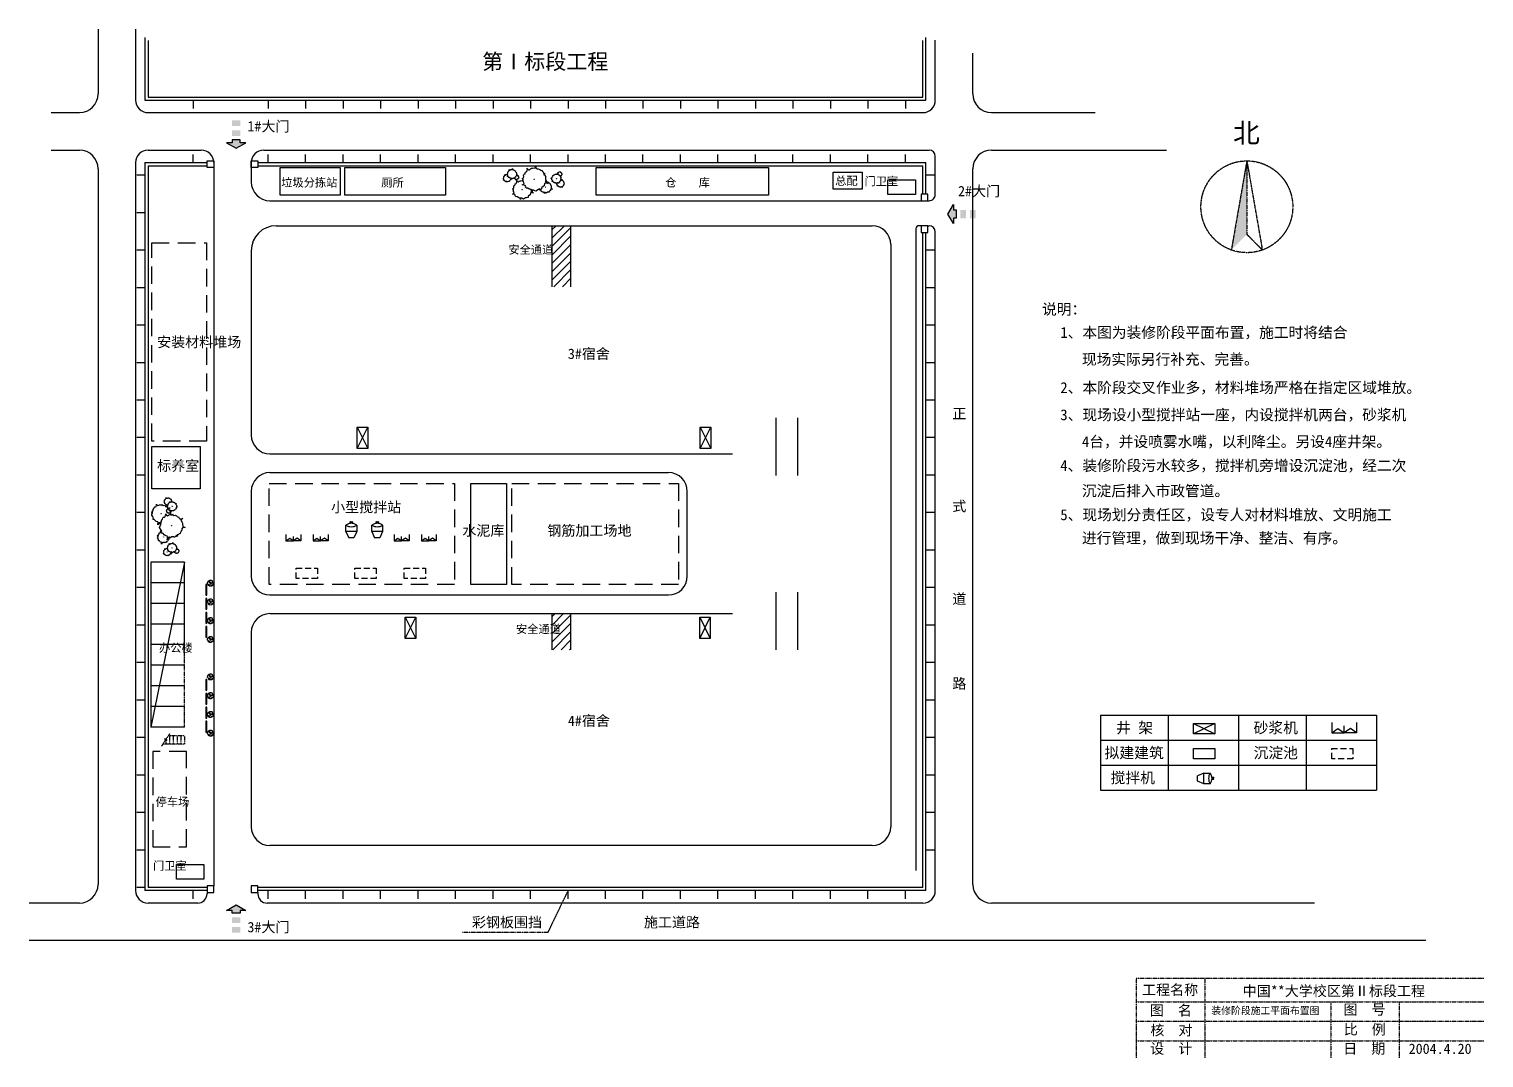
# Model space of a CAD drawing. Extents: x -583905 to 1065231, y 80891 to 497838.
# Drawn here: x 241457 to 474305, y 333181 to 497838 of the extents above; entities that cross this region are included whole.
import ezdxf

# ---------------------------------------------------------------- set-up
doc = ezdxf.new("R2010")
doc.units = 0
for name, pattern in [('CENTER', [50.8, 31.75, -6.35, 6.35, -6.35]), ('DASHED', [19.05, 12.7, -6.35]), ('DASHED2', [9.525, 6.35, -3.175])]:
    doc.linetypes.add(name, pattern=pattern)
doc.layers.get('0').update_dxf_attribs({"linetype": 'CONTINUOUS'})
for name, color, linetype in [('LAYER3', 3, 'CONTINUOUS'), ('周边', 7, 'CONTINUOUS'), ('围墙', 7, 'CONTINUOUS'), ('堆场', 7, 'DASHED'), ('塔吊机械', 1, 'CONTINUOUS'), ('墙基线', 7, 'CONTINUOUS'), ('标注', 7, 'CONTINUOUS'), ('绿化', 3, 'CONTINUOUS'), ('道路', 8, 'CONTINUOUS')]:
    doc.layers.add(name, color=color, linetype=linetype)
doc.styles.add('文字', font='SimSun.ttf')
pattern_1 = [(45, (-208139.7, -882519.9), (-673.5192, 673.5192), [])]

# ---------------------------------------------------------------- blocks, each defined once
blk = doc.blocks.new('7')
at = {"layer": '塔吊机械', "ltscale": 100}
for p, q in [((-768, 863), (-1790, 418)), ((-1790, -418), (-1790, 418)), ((-768, -863), (-768, 863)), ((-768, 863), (253, 863)), ((551, -138), (551, 132)), ((599, 180), (769, 180)), ((651, -29), (651, 23)), ((769, 71), (699, 71)), ((817, 132), (817, 119)), ((-768, -863), (-1790, -418)), ((253, -863), (-768, -863)), ((769, -186), (599, -186)), ((769, -77), (699, -77)), ((817, -125), (817, -138))]:
    blk.add_line(p, q, dxfattribs=at)
at = {"layer": '塔吊机械'}
for centre, radius, start, end in [((1597, 0), 1597, 147.30796, 212.69204), ((-848, 0), 1399, 321.93184, 38.06816), ((599, 132), 48, 90, 180), ((699, 23), 48, 90, 180), ((769, 132), 48, 0, 90), ((769, 119), 48, 270, 0), ((599, -138), 48, 180, 270), ((699, -29), 48, 180, 270), ((769, -125), 48, 0, 90), ((769, -138), 48, 270, 0)]:
    blk.add_arc(centre, radius, start, end, dxfattribs=at)
blk = doc.blocks.new('CLUMP_OF_TREES_OR_BUSHES_-')
for points in [[(-10.993, 56.487), (-9.228, 58.426), (-10.144, 63.512), (-8.923, 67.033), (-3.43, 69.772), (2.673, 72.119), (-2.82, 71.728), (-10.449, 71.728), (-13.195, 74.075), (-13.806, 83.073), (-16.857, 86.594), (-22.045, 92.071), (-22.961, 94.81), (-22.656, 98.722), (-28.759, 100.678), (-31.811, 99.113), (-35.472, 101.461), (-45.543, 109.676), (-49.815, 108.503), (-55.308, 106.155), (-59.58, 106.938), (-60.801, 113.98), (-63.242, 104.982), (-67.209, 106.938), (-70.872, 104.59), (-74.839, 104.982), (-80.637, 101.461), (-86.435, 101.069), (-90.402, 97.548), (-90.402, 94.419), (-93.454, 90.898), (-98.947, 90.115), (-105.66, 90.115), (-101.083, 87.768), (-98.031, 82.682), (-100.778, 77.596), (-103.829, 74.466), (-103.219, 69.772), (-104.134, 65.077), (-108.102, 62.73), (-104.439, 60.774), (-102.609, 55.297), (-103.829, 50.211), (-102.303, 44.342), (-98.947, 41.995), (-98.031, 38.865), (-98.031, 34.953), (-93.148, 32.606), (-90.707, 29.476), (-91.317, 22.434), (-93.454, 17.348), (-89.487, 21.26), (-85.519, 23.999), (-82.468, 23.216), (-78.806, 19.304), (-74.228, 15.783), (-69.956, 15.392), (-59.886, 12.653), (-58.254, 7.074)], [(59.448, 5.262), (60.936, 4.858), (62.652, -1.011), (63.415, 4.858), (64.178, 5.836), (66.848, 6.814), (69.709, 6.569), (73.905, 7.792), (76.385, 9.748), (79.627, 10.237), (81.153, 12.438), (84.014, 15.127), (84.205, 17.084), (85.158, 17.573), (88.591, 16.839), (85.73, 20.262), (88.591, 20.751), (89.545, 21.974), (90.689, 24.174), (91.452, 24.663), (90.499, 25.886), (91.261, 31.999), (92.596, 33.466), (92.024, 36.645), (92.787, 38.845), (96.22, 40.557), (100.035, 42.024), (96.602, 41.779), (91.834, 41.779), (90.117, 43.246), (89.736, 48.871), (87.828, 51.071), (84.586, 54.494), (84.014, 56.206), (84.205, 58.651), (80.39, 59.873), (78.483, 58.895), (76.194, 60.362), (69.9, 65.497), (67.23, 64.764), (63.797, 63.297), (61.126, 63.786), (60.364, 68.187), (58.838, 62.563), (56.358, 63.786), (54.07, 62.319), (51.59, 62.563), (47.966, 60.362), (44.343, 60.118), (41.863, 57.917), (41.863, 55.961), (39.956, 53.761), (36.523, 53.272), (32.327, 53.272), (35.187, 51.805), (36.641, 49.381)]]:
    blk.add_lwpolyline(points)
for points in [[(-4.577, 66.508), (-7.629, 55.261), (-12.588, 57.706), (-17.166, 54.772), (-22.125, 55.261), (-29.372, 50.86), (-36.62, 50.371), (-41.579, 45.969), (-41.579, 42.057), (-45.393, 37.656), (-52.259, 36.678), (-60.651, 36.678), (-54.93, 33.743), (-51.115, 27.386), (-54.548, 21.029), (-58.363, 17.116), (-57.6, 11.248), (-58.744, 5.38), (-63.703, 2.446), (-59.126, 0), (-56.837, -6.846), (-58.363, -13.203), (-56.455, -20.539), (-52.259, -23.473), (-51.115, -27.385), (-51.115, -32.275), (-45.012, -35.21), (-41.96, -39.122), (-42.723, -47.924), (-45.393, -54.282), (-40.434, -49.391), (-35.475, -45.968), (-31.661, -46.946), (-27.083, -51.837), (-21.362, -56.238), (-16.021, -56.727), (-3.433, -60.15), (0, -71.887), (1.526, -60.15), (3.052, -58.194), (8.392, -56.238), (14.114, -56.727), (22.506, -54.282), (27.465, -50.369), (33.949, -49.391), (37.001, -44.99), (42.723, -39.611), (43.104, -35.699), (45.012, -34.721), (51.878, -36.188), (46.156, -29.341), (51.878, -28.363), (53.785, -25.918), (56.074, -21.517), (57.6, -20.539), (55.692, -18.094), (57.218, -5.868), (59.888, -2.934), (58.744, 3.424), (60.27, 7.825), (67.136, 11.248), (74.765, 14.182), (67.899, 13.693), (58.363, 13.693), (54.93, 16.627), (54.167, 27.875), (50.352, 32.276), (43.867, 39.123), (42.723, 42.546), (43.104, 47.436), (35.475, 49.882), (31.661, 47.925), (27.083, 50.86), (14.495, 61.129), (9.155, 59.662), (2.289, 56.728), (-3.052, 57.706)], [(-58.055, 61.947), (-58.97, 60.774), (-57.139, 60.774)], [(-1.144, 1.468), (-2.289, 0), (0, 0)], [(62.08, 35.667), (61.508, 34.933), (62.652, 34.933)]]:
    blk.add_lwpolyline(points, close=True)
blk = doc.blocks.new('A$C7AB25CB9')
at = {"layer": 'LAYER3'}
for p, q in [((42, 1205), (807, 1177)), ((807, 1177), (99, 1328)), ((994, 266), (219, 274)), ((445, 91), (994, 266)), ((1105, 1773), (1462, 1084)), ((1590, 617), (1120, 0)), ((1287, 60), (1590, 617)), ((1462, 1084), (1415, 1636))]:
    blk.add_line(p, q, dxfattribs=at)
blk.add_circle((924, 873), 200, dxfattribs=at)
for start, end in [(159.4395, 222.05005), (76.77535, 150.94372), (240.41806, 284.14241), (295.3565, 55.35439)]:
    blk.add_arc((897, 885), 913, start, end, dxfattribs=at)
blk = doc.blocks.new('A$C3C6C44F6')
at = {"layer": '周边'}
h = blk.add_hatch(color=256, dxfattribs=at)
h.paths.add_polyline_path([(1986, 828), (786, 828), (786, 0), (1986, 0)])
h.paths.add_polyline_path([(786, 2266), (786, 1438), (1986, 1438), (1986, 2266)])
h.paths.add_polyline_path([(1986, 2844), (1986, 3244), (2771, 3244), (1386, 4044), (0, 3244), (786, 3244), (786, 2844)])
at = {"layer": '周边', "linetype": 'CONTINUOUS'}
blk.add_lwpolyline([(1986, 3244), (1986, 2844), (786, 2844), (786, 3244), (0, 3244), (1386, 4044), (2771, 3244), (1986, 3244)], dxfattribs=at)

msp = doc.modelspace()

# ---------------------------------------------------------------- hatches: boundary and pattern name
at = {"linetype": 'CENTER'}
msp.add_hatch(color=256, dxfattribs=at).paths.add_polyline_path([(436362.8, 476745.8), (433879.5, 462483.2), (436362.8, 464989.6)])
at = {"layer": '绿化', "ltscale": 8000}
h = msp.add_hatch(dxfattribs=at)
h.set_pattern_fill('ANSI31', color=256, scale=300, style=0)
h.set_pattern_definition(pattern_1)
h.paths.add_polyline_path([(325190.5, 456605.7), (328190.5, 456605.7), (328190.5, 464179), (326877.6, 466370.6), (325190.5, 466370.6)])
h.paths.add_polyline_path([(328190.5, 466370.6), (326877.6, 466370.6), (328190.5, 464179)], flags=17)
h.paths.add_polyline_path([(326790.5, 462182.4), (329590.5, 462182.4), (329590.5, 461282.4), (326790.5, 461282.4)], flags=9)
h = msp.add_hatch(dxfattribs=at)
h.set_pattern_fill('ANSI31', color=256, scale=300, style=0)
h.set_pattern_definition(pattern_1)
h.paths.add_polyline_path([(325190.5, 398505.7), (328190.5, 398505.7), (328190.5, 404283.3), (325190.5, 404283.3)])

# ---------------------------------------------------------------- linework, layer by layer
at = {"linetype": 'CENTER'}
for p, q in [((436362.8, 476745.8), (433879.5, 462483.2)), ((436362.8, 476745.8), (438846.1, 462483.2)), ((436362.8, 476745.8), (436362.8, 464989.6)), ((438846.1, 462483.2), (436362.8, 464989.6)), ((266338.3, 386122.5), (266338.3, 399322.5)), ((263106.5, 384206.2), (263581.8, 384013.5)), ((263386.7, 384205.6), (263106.5, 384206.2)), ((263936.9, 385045.8), (263386.7, 384205.6)), ((266338.3, 384748.2), (263742, 384748.2)), ((263938.3, 384748.2), (263938.3, 383373.8)), ((264538.3, 384748.2), (264538.3, 383373.8)), ((265138.3, 384748.2), (265138.3, 383373.8)), ((265738.3, 384748.2), (265738.3, 383373.8)), ((266338.3, 384748.2), (266338.3, 383373.8)), ((263262.1, 384015.4), (262640.4, 383066)), ((266338.3, 383373.8), (262842, 383373.8)), ((263581.8, 384013.5), (263262.1, 384015.4)), ((263338.3, 384131.7), (263338.3, 383373.8)), ((327713.9, 359957.7), (324457.4, 353231.6)), ((324457.4, 353231.6), (310832.6, 353231.6)), ((418650.6, 345960.5), (474304.8, 345960.5)), ((418650.6, 345960.5), (418650.6, 333181.2)), ((429627.6, 345960.5), (429627.6, 333181.2)), ((418650.6, 342149.8), (474304.8, 342149.8)), ((449813.1, 342149.8), (449813.1, 333181.2)), ((460765.5, 342149.8), (460765.5, 333181.2)), ((418650.6, 339051.4), (474304.8, 339051.4)), ((418650.6, 335915.5), (474304.8, 335915.5))]:
    msp.add_line(p, q, dxfattribs=at)
for p, q in [((325190.5, 456605.7), (325190.5, 466370.6)), ((328190.5, 456605.7), (328190.5, 466370.6)), ((266338.3, 412522.5), (260938.3, 386122.5)), ((260938.3, 412522.5), (260938.3, 399322.5)), ((266338.3, 412522.5), (260938.3, 412522.5)), ((266338.3, 399322.5), (266338.3, 412522.5)), ((266338.3, 409222.5), (260938.3, 409222.5)), ((266338.3, 405922.5), (260938.3, 405922.5)), ((325190.5, 398505.7), (325190.5, 404283.3)), ((328190.5, 398505.7), (328190.5, 404283.3)), ((266338.3, 402622.5), (260938.3, 402622.5)), ((260938.3, 399322.5), (260938.3, 386122.5)), ((266338.3, 399322.5), (260938.3, 399322.5)), ((266338.3, 399322.5), (260938.3, 399322.5)), ((266338.3, 396022.5), (260938.3, 396022.5)), ((266338.3, 392722.5), (260938.3, 392722.5)), ((266338.3, 389422.5), (260938.3, 389422.5)), ((266338.3, 386122.5), (260938.3, 386122.5))]:
    msp.add_line(p, q)
msp.add_circle((436362.8, 469398.3), 7347.5, dxfattribs=at)
at = {"layer": '周边'}
for p, q in [((412918.2, 388022.3), (457125.6, 388022.3)), ((412918.2, 388022.3), (412918.2, 384022.3)), ((423755.4, 388022.3), (423755.4, 384022.3)), ((435021.9, 388022.3), (435021.9, 384022.3)), ((445859.1, 388022.3), (445859.1, 376022.3)), ((457125.6, 388022.3), (457125.6, 384022.3)), ((412918.2, 384022.3), (457125.6, 384022.3)), ((412918.2, 384022.3), (412918.2, 376022.3)), ((423755.4, 384022.3), (423755.4, 376022.3)), ((435021.9, 384022.3), (435021.9, 376022.3)), ((457125.6, 384022.3), (457125.6, 376022.3)), ((412918.2, 380022.3), (435021.9, 380022.3)), ((435021.9, 380022.3), (457125.6, 380022.3)), ((412918.2, 376022.3), (457125.6, 376022.3))]:
    msp.add_line(p, q, dxfattribs=at)
for points in [[(291233.5, 471252), (281625.2, 471252), (281625.2, 475686.3), (291233.5, 475686.3)], [(291977.3, 475686.3), (308117.4, 475686.3), (308117.4, 471252), (291977.3, 471252)], [(332218.1, 475686.3), (359795.6, 475686.3), (359795.6, 471252), (332218.1, 471252)], [(370131.8, 474940.4), (374775.6, 474940.4), (374775.6, 472207.7), (370131.8, 472207.7)], [(383312, 471363.3), (378911, 471363.3), (378911, 473702.2), (383312, 473702.2)], [(268834.9, 424235.9), (261087.4, 424235.9), (261087.4, 431059), (268834.9, 431059)], [(312138, 425124.3), (317856.9, 425124.3), (317856.9, 408954.1), (312138, 408954.1)], [(269445.5, 361807.3), (265044.6, 361807.3), (265044.6, 364146.2), (269445.5, 364146.2)]]:
    msp.add_lwpolyline(points, close=True, dxfattribs=at)
at = {"layer": '周边', "color": 4, "linetype": 'DASHED2', "ltscale": 150}
msp.add_lwpolyline([(449938.7, 382719.2), (453351.6, 382719.2), (453351.6, 381038.9), (449938.7, 381038.9)], close=True, dxfattribs=at)
at = {"layer": '围墙'}
for p, q in [((260005.5, 496490), (260005.5, 486461.5)), ((260505.5, 495990), (260505.5, 486961.5)), ((384503.1, 486961.5), (384503.1, 496000.7)), ((385003.1, 486461.5), (385003.1, 496500.7)), ((260505.5, 486961.5), (384503.1, 486961.5)), ((260005.5, 486461.5), (385003.1, 486461.5)), ((267713.9, 486461.5), (267713.9, 485140.8)), ((279713.9, 486461.5), (279713.9, 485140.8)), ((285713.9, 486461.5), (285713.9, 485140.8)), ((291713.9, 486461.5), (291713.9, 485140.8)), ((297713.9, 486461.5), (297713.9, 485140.8)), ((303713.9, 486461.5), (303713.9, 485140.8)), ((309713.9, 486461.5), (309713.9, 485140.8)), ((315713.9, 486461.5), (315713.9, 485140.8)), ((321713.9, 486461.5), (321713.9, 485140.8)), ((327713.9, 486461.5), (327713.9, 485140.8)), ((333713.9, 486461.5), (333713.9, 485140.8)), ((339713.9, 486461.5), (339713.9, 485140.8)), ((345713.9, 486461.5), (345713.9, 485140.8)), ((351713.9, 486461.5), (351713.9, 485140.8)), ((357713.9, 486461.5), (357713.9, 485140.8)), ((363713.9, 486461.5), (363713.9, 485140.8)), ((369713.9, 486461.5), (369713.9, 485140.8)), ((375713.9, 486461.5), (375713.9, 485140.8)), ((381713.9, 486461.5), (381713.9, 485140.8)), ((267713.9, 476470.7), (267713.9, 477791.4)), ((279713.9, 476470.7), (279713.9, 477791.4)), ((285713.9, 476470.7), (285713.9, 477791.4)), ((291713.9, 476470.7), (291713.9, 477791.4)), ((297713.9, 476470.7), (297713.9, 477791.4)), ((303713.9, 476470.7), (303713.9, 477791.4)), ((309713.9, 476470.7), (309713.9, 477791.4)), ((315713.9, 476470.7), (315713.9, 477791.4)), ((321713.9, 476470.7), (321713.9, 477791.4)), ((327713.9, 476470.7), (327713.9, 477791.4)), ((333713.9, 476470.7), (333713.9, 477791.4)), ((339713.9, 476470.7), (339713.9, 477791.4)), ((345713.9, 476470.7), (345713.9, 477791.4)), ((351713.9, 476470.7), (351713.9, 477791.4)), ((357713.9, 476470.7), (357713.9, 477791.4)), ((363713.9, 476470.7), (363713.9, 477791.4)), ((369713.9, 476470.7), (369713.9, 477791.4)), ((375713.9, 476470.7), (375713.9, 477791.4)), ((381713.9, 476470.7), (381713.9, 477791.4)), ((260005.5, 476470.7), (260005.5, 359957.7)), ((260005.5, 476470.7), (269938.9, 476470.7)), ((260505.5, 475970.7), (260505.5, 360457.7)), ((260505.5, 475970.7), (269938.9, 475970.7)), ((278072.1, 476470.7), (385003.1, 476470.7)), ((278072.1, 475970.7), (384503.1, 475970.7)), ((384503.1, 471437.2), (384503.1, 475970.7)), ((385003.1, 471437.2), (385003.1, 476470.7)), ((258684.8, 474503.7), (260005.5, 474503.7)), ((385003.1, 474503.7), (386323.8, 474503.7)), ((258684.8, 468503.7), (260005.5, 468503.7)), ((384503.1, 360457.7), (384503.1, 465304.1)), ((385003.1, 359957.7), (385003.1, 465304.1)), ((258684.8, 462503.7), (260005.5, 462503.7)), ((385003.1, 462503.7), (386323.8, 462503.7)), ((258684.8, 456503.7), (260005.5, 456503.7)), ((385003.1, 456503.7), (386323.8, 456503.7)), ((258684.8, 450503.7), (260005.5, 450503.7)), ((385003.1, 450503.7), (386323.8, 450503.7)), ((258684.8, 444503.7), (260005.5, 444503.7)), ((385003.1, 444503.7), (386323.8, 444503.7)), ((258684.8, 438503.7), (260005.5, 438503.7)), ((385003.1, 438503.7), (386323.8, 438503.7)), ((258684.8, 432503.7), (260005.5, 432503.7)), ((385003.1, 432503.7), (386323.8, 432503.7)), ((258684.8, 426503.7), (260005.5, 426503.7)), ((385003.1, 426503.7), (386323.8, 426503.7)), ((258684.8, 420503.7), (260005.5, 420503.7)), ((385003.1, 420503.7), (386323.8, 420503.7)), ((258684.8, 414503.7), (260005.5, 414503.7)), ((385003.1, 414503.7), (386323.8, 414503.7)), ((258684.8, 408503.7), (260005.5, 408503.7)), ((385003.1, 408503.7), (386323.8, 408503.7)), ((258684.8, 402503.7), (260005.5, 402503.7)), ((385003.1, 402503.7), (386323.8, 402503.7)), ((258684.8, 396503.7), (260005.5, 396503.7)), ((385003.1, 396503.7), (386323.8, 396503.7)), ((258684.8, 390503.7), (260005.5, 390503.7)), ((385003.1, 390503.7), (386323.8, 390503.7)), ((258684.8, 384503.7), (260005.5, 384503.7)), ((385003.1, 384503.7), (386323.8, 384503.7)), ((258684.8, 378503.7), (260005.5, 378503.7)), ((385003.1, 378503.7), (386323.8, 378503.7)), ((258684.8, 372503.7), (260005.5, 372503.7)), ((385003.1, 372503.7), (386323.8, 372503.7)), ((258684.8, 366503.7), (260005.5, 366503.7)), ((385003.1, 366503.7), (386323.8, 366503.7)), ((258684.8, 360503.7), (260005.5, 360503.7)), ((269938.9, 359957.7), (260005.5, 359957.7)), ((269938.9, 360457.7), (260505.5, 360457.7)), ((267713.9, 358637), (267713.9, 359957.7)), ((384503.1, 360457.7), (278072.1, 360457.7)), ((385003.1, 359957.7), (278072.1, 359957.7)), ((279713.9, 358637), (279713.9, 359957.7)), ((285713.9, 358637), (285713.9, 359957.7)), ((291713.9, 358637), (291713.9, 359957.7)), ((297713.9, 358637), (297713.9, 359957.7)), ((303713.9, 358637), (303713.9, 359957.7)), ((309713.9, 358637), (309713.9, 359957.7)), ((315713.9, 358637), (315713.9, 359957.7)), ((321713.9, 358637), (321713.9, 359957.7)), ((327713.9, 358637), (327713.9, 359957.7)), ((333713.9, 358637), (333713.9, 359957.7)), ((339713.9, 358637), (339713.9, 359957.7)), ((345713.9, 358637), (345713.9, 359957.7)), ((351713.9, 358637), (351713.9, 359957.7)), ((357713.9, 358637), (357713.9, 359957.7)), ((363713.9, 358637), (363713.9, 359957.7)), ((369713.9, 358637), (369713.9, 359957.7)), ((375713.9, 358637), (375713.9, 359957.7)), ((381713.9, 358637), (381713.9, 359957.7))]:
    msp.add_line(p, q, dxfattribs=at)
for points in [[(269938.9, 476754.3), (271005.5, 476754.3), (271005.5, 475687.7), (269938.9, 475687.7)], [(277005.5, 476754.3), (278072.1, 476754.3), (278072.1, 475687.7), (277005.5, 475687.7)], [(385290.9, 470370.6), (385290.9, 471437.2), (384224.3, 471437.2), (384224.3, 470370.6)], [(385290.9, 465304.1), (385290.9, 466370.6), (384224.3, 466370.6), (384224.3, 465304.1)], [(269938.9, 359670.9), (271005.5, 359670.9), (271005.5, 360737.5), (269938.9, 360737.5)], [(277005.5, 359670.9), (278072.1, 359670.9), (278072.1, 360737.5), (277005.5, 360737.5)]]:
    msp.add_lwpolyline(points, close=True, dxfattribs=at)
at = {"layer": '围墙', "color": 4, "linetype": 'DASHED2', "ltscale": 150}
for points in [[(284202.6, 411585.5), (287615.5, 411585.5), (287615.5, 409905.1), (284202.6, 409905.1)], [(293617, 411585.5), (297029.9, 411585.5), (297029.9, 409905.1), (293617, 409905.1)], [(301512.8, 411585.5), (304925.7, 411585.5), (304925.7, 409905.1), (301512.8, 409905.1)]]:
    msp.add_lwpolyline(points, close=True, dxfattribs=at)
at = {"layer": '堆场', "ltscale": 100}
for p, q in [((412918.2, 384022.3), (435021.9, 384022.3)), ((435021.9, 384022.3), (457125.6, 384022.3))]:
    msp.add_line(p, q, dxfattribs=at)
at = {"layer": '堆场', "ltscale": 220}
for points in [[(261087.4, 463649.5), (269857, 463649.5), (269857, 431907.5), (261087.4, 431907.5)], [(309542.4, 408954.1), (279872.4, 408954.1), (279872.4, 425124.3), (309542.4, 425124.3)], [(345417.3, 408954.1), (318714.5, 408954.1), (318714.5, 425124.3), (345417.3, 425124.3)], [(261248.6, 382226.1), (261248.6, 366975.4), (266648.6, 366975.4), (266648.6, 382226.1)]]:
    msp.add_lwpolyline(points, close=True, dxfattribs=at)
at = {"layer": '塔吊机械', "color": 6, "ltscale": 100}
for p, q in [((293977.4, 430722.8), (295657.8, 434135.7)), ((293977.4, 434135.7), (295657.8, 430722.8)), ((348873, 430722.8), (350553.4, 434135.7)), ((348873, 434135.7), (350553.4, 430722.8)), ((301672.7, 403696.1), (303353, 400283.3)), ((301672.7, 400283.3), (303353, 403696.1)), ((348803.3, 400283.3), (350483.6, 403696.1)), ((348803.3, 403696.1), (350483.6, 400283.3)), ((427812.5, 386719.2), (431225.4, 385038.9)), ((431225.4, 386719.2), (427812.5, 385038.9))]:
    msp.add_line(p, q, dxfattribs=at)
at = {"layer": '塔吊机械', "ltscale": 100}
for p, q in [((282564, 416936.1), (282564, 415935.8)), ((284959.2, 416936.1), (284959.2, 415935.8)), ((286917.3, 416936.1), (286917.3, 415935.8)), ((289312.5, 416936.1), (289312.5, 415935.8)), ((299884.3, 416936.1), (299884.3, 415935.8)), ((302279.5, 416936.1), (302279.5, 415935.8)), ((304237.6, 416936.1), (304237.6, 415935.8)), ((306632.8, 416936.1), (306632.8, 415935.8)), ((282564, 415935.8), (283162.8, 416367.8)), ((282564, 415935.8), (283761.6, 415935.8)), ((283162.8, 416367.8), (283761.6, 415935.8)), ((283761.6, 415935.8), (283761.6, 416631.3)), ((284360.4, 416367.8), (283761.6, 415935.8)), ((284959.2, 415935.8), (283761.6, 415935.8)), ((284959.2, 415935.8), (284360.4, 416367.8)), ((286917.3, 415935.8), (287516.1, 416367.8)), ((286917.3, 415935.8), (288114.9, 415935.8)), ((287516.1, 416367.8), (288114.9, 415935.8)), ((288114.9, 415935.8), (288114.9, 416631.3)), ((288713.7, 416367.8), (288114.9, 415935.8)), ((289312.5, 415935.8), (288114.9, 415935.8)), ((289312.5, 415935.8), (288713.7, 416367.8)), ((299884.3, 415935.8), (300483.1, 416367.8)), ((299884.3, 415935.8), (301081.9, 415935.8)), ((300483.1, 416367.8), (301081.9, 415935.8)), ((301081.9, 415935.8), (301081.9, 416631.3)), ((301680.7, 416367.8), (301081.9, 415935.8)), ((302279.5, 415935.8), (301081.9, 415935.8)), ((302279.5, 415935.8), (301680.7, 416367.8)), ((304237.6, 415935.8), (304836.4, 416367.8)), ((304237.6, 415935.8), (305435.2, 415935.8)), ((304836.4, 416367.8), (305435.2, 415935.8)), ((305435.2, 415935.8), (305435.2, 416631.3)), ((306034, 416367.8), (305435.2, 415935.8)), ((306632.8, 415935.8), (305435.2, 415935.8)), ((306632.8, 415935.8), (306034, 416367.8)), ((449944.2, 386856.4), (449944.2, 385189.2)), ((453936.2, 386856.4), (453936.2, 385189.2)), ((449944.2, 385189.2), (450942.2, 385909.2)), ((449944.2, 385189.2), (451940.2, 385189.2)), ((450942.2, 385909.2), (451940.2, 385189.2)), ((451940.2, 385189.2), (451940.2, 386348.4)), ((452938.2, 385909.2), (451940.2, 385189.2)), ((453936.2, 385189.2), (451940.2, 385189.2)), ((453936.2, 385189.2), (452938.2, 385909.2))]:
    msp.add_line(p, q, dxfattribs=at)
at = {"layer": '塔吊机械', "color": 6}
for points in [[(293977.4, 430722.8), (293977.4, 434135.7), (295657.8, 434135.7), (295657.8, 430722.8)], [(348873, 430722.8), (348873, 434135.7), (350553.4, 434135.7), (350553.4, 430722.8)], [(301672.7, 400283.3), (301672.7, 403696.1), (303353, 403696.1), (303353, 400283.3)], [(348803.3, 400283.3), (348803.3, 403696.1), (350483.6, 403696.1), (350483.6, 400283.3)], [(427812.5, 386719.2), (431225.4, 386719.2), (431225.4, 385038.9), (427812.5, 385038.9)]]:
    msp.add_lwpolyline(points, close=True, dxfattribs=at)
at = {"layer": '墙基线'}
for p, q in [((361005.5, 426405.7), (361005.5, 435635.7)), ((364490.5, 426405.7), (364490.5, 435635.7)), ((361005.5, 398505.7), (361005.5, 407735.7)), ((364490.5, 398505.7), (364490.5, 407735.7))]:
    msp.add_line(p, q, dxfattribs=at)
msp.add_lwpolyline([(427812.5, 382719.2), (431225.4, 382719.2), (431225.4, 381038.9), (427812.5, 381038.9)], close=True, dxfattribs=at)
at = {"layer": '绿化', "ltscale": 8000}
for points in [[(269724, 408949.8), (269724, 407219.7), (269896.8, 407219.7), (269896.8, 408949.8)], [(269724, 406705.1), (269724, 404974.9), (269896.8, 404974.9), (269896.8, 406705.1)], [(269724, 404489.5), (269724, 402759.3), (269896.8, 402759.3), (269896.8, 404489.5)], [(269724, 402244.8), (269724, 400514.6), (269896.8, 400514.6), (269896.8, 402244.8)], [(269724, 393757.8), (269724, 392027.6), (269896.8, 392027.6), (269896.8, 393757.8)], [(269724, 391513.1), (269724, 389782.9), (269896.8, 389782.9), (269896.8, 391513.1)], [(269724, 389297.5), (269724, 387567.3), (269896.8, 387567.3), (269896.8, 389297.5)], [(269724, 387052.7), (269724, 385322.6), (269896.8, 385322.6), (269896.8, 387052.7)]]:
    msp.add_lwpolyline(points, close=True, dxfattribs=at)
at = {"layer": '道路'}
for p, q in [((252505.5, 497838), (252505.5, 487470.7)), ((258505.5, 497838), (258505.5, 486470.7)), ((386503.1, 486470.7), (386503.1, 496041.3)), ((392503.1, 487470.7), (392503.1, 494000.2)), ((244980.8, 484470.7), (249505.5, 484470.7)), ((260505.5, 484470.7), (384503.1, 484470.7)), ((395503.1, 484470.7), (412093.7, 484470.7)), ((244980.8, 478470.7), (249505.5, 478470.7)), ((260505.5, 478470.7), (269005.5, 478470.7)), ((279005.5, 478470.7), (385503.1, 478470.7)), ((386503.1, 471370.6), (386503.1, 477470.7)), ((395503.1, 478470.7), (423502, 478470.7)), ((252505.5, 475470.7), (252505.5, 360957.7)), ((258505.5, 476470.7), (258505.5, 359957.7)), ((271005.5, 476470.7), (271005.5, 360737.5)), ((277005.5, 476470.7), (277005.5, 473370.6)), ((392503.1, 360957.7), (392503.1, 475470.7)), ((280005.5, 470370.6), (384224.3, 470370.6)), ((385290.9, 470370.6), (385503.1, 470370.6)), ((385290.9, 470370.6), (385503.1, 470370.6)), ((281005.5, 466370.6), (376375.5, 466370.6)), ((383375.5, 465870.6), (383375.5, 363170.7)), ((384224.3, 466370.6), (383875.5, 466370.6)), ((385290.9, 466370.6), (385503.1, 466370.6)), ((379375.5, 463370.6), (379375.5, 370170.7)), ((386503.1, 359957.7), (386503.1, 465370.6)), ((277005.5, 462370.6), (277005.5, 432858.1)), ((280005.5, 429858.1), (354025.6, 429858.1)), ((280005.5, 426858.1), (343804, 426858.1)), ((277005.5, 423858.1), (277005.5, 410283.3)), ((346804, 410283.3), (346804, 423858.1)), ((280005.5, 407283.3), (343804, 407283.3)), ((280005.5, 404283.3), (354025.6, 404283.3)), ((280005.5, 404283.3), (354025.6, 404283.3)), ((277005.5, 401283.3), (277005.5, 370170.7)), ((376375.5, 367170.7), (280005.5, 367170.7)), ((269938.9, 359670.9), (269938.9, 359457.7)), ((278072.1, 359670.9), (278072.1, 359457.7)), ((249505.5, 357957.7), (241456.8, 357957.7)), ((268438.9, 357957.7), (260505.5, 357957.7)), ((384503.1, 357957.7), (279572.1, 357957.7)), ((447209.4, 357957.7), (395503.1, 357957.7)), ((465026.4, 351957.7), (241456.8, 351957.7))]:
    msp.add_line(p, q, dxfattribs=at)
for centre, radius, start, end in [((249505.5, 487470.7), 3000, 270, 0), ((395503.1, 487470.7), 3000, 180, 270), ((260505.5, 486470.7), 2000, 180, 270), ((384503.1, 486470.7), 2000, 270, 0), ((249505.5, 475470.7), 3000, 0, 90), ((260505.5, 476470.7), 2000, 90, 180), ((269005.5, 476470.7), 2000, 0, 90), ((279005.5, 476470.7), 2000, 90, 180), ((385503.1, 477470.7), 1000, 0, 90), ((395503.1, 475470.7), 3000, 90, 180), ((280005.5, 473370.6), 3000, 180, 270), ((385503.1, 471370.6), 1000, 269.999962, 0), ((281005.5, 462370.6), 4000, 90, 180), ((376375.5, 463370.6), 3000, 0, 90), ((383875.5, 465870.6), 500, 90, 180), ((385503.1, 465370.6), 1000, 360, 90), ((280005.5, 432858.1), 3000, 180, 270), ((280005.5, 423858.1), 3000, 90, 180), ((343804, 423858.1), 3000, 0, 90), ((280005.5, 410283.3), 3000, 180, 270), ((343804, 410283.3), 3000, 270, 0), ((280005.5, 401283.3), 3000, 90, 180), ((280005.5, 370170.7), 3000, 180, 270), ((376375.5, 370170.7), 3000, 270, 0), ((249505.5, 360957.7), 3000, 270, 0), ((395503.1, 360957.7), 3000, 180, 270), ((260505.5, 359957.7), 2000, 180, 270), ((268438.9, 359457.7), 1500, 270, 0), ((279572.1, 359457.7), 1500, 180, 270), ((384503.1, 359957.7), 2000, 270, 360)]:
    msp.add_arc(centre, radius, start, end, dxfattribs=at)

# ---------------------------------------------------------------- block references
at = {"layer": '堆场', "ltscale": 2, "yscale": 1.100000000093132, "zscale": 1.1}
for p, xscale, rotation in [((273076.3, 483216.9), -1.099999999976735, 180.0000105023861), ((392977.4, 466707), 1.099999999976735, 89.99998949761392), ((273076.3, 353208.3), 1.099999999976735, 359.999989497614)]:
    msp.add_blockref('A$C3C6C44F6', p, dxfattribs=dict(at, xscale=xscale, rotation=rotation))
at = {"layer": '堆场', "rotation": 90}
for p in [(293035.8, 418190.3), (297181.2, 418190.3)]:
    msp.add_blockref('7', p, dxfattribs=at)
at = {"layer": '堆场'}
msp.add_blockref('7', (430236.3, 377910.4), dxfattribs=at)
at = {"layer": '绿化'}
for p, xscale, yscale, zscale, rotation in [((318746.6, 474640.4), -12.19200003717135, 12.19200002029538, 12.192, 173.6494274050559), ((322336.8, 473805.3), -30.48000009292839, 30.48000005073845, 30.48, 173.6494274050559), ((325844.1, 473905.2), -12.19200003717135, 12.19200002029538, 12.192, 263.6494274050559), ((264243.8, 418317.6), -30.48000009292839, 30.48000005073845, 30.48, 83.64942740505586), ((264343.7, 421446.8), -12.19200003717135, 12.19200002029538, 12.192, 83.64942740505586), ((264343.7, 414810.2), -12.19200003717135, 12.19200002029538, 12.192, 173.6494274050559)]:
    msp.add_blockref('CLUMP_OF_TREES_OR_BUSHES_-', p, dxfattribs=dict(at, xscale=xscale, yscale=yscale, zscale=zscale, rotation=rotation))
at = {"layer": '绿化', "ltscale": 8000, "xscale": -0.540000000083819, "yscale": 0.5399999999441206, "zscale": 0.5399999999999999, "rotation": 90}
for p in [(270978.3, 409640.8), (270978.3, 406640.8), (270978.3, 403640.8), (270978.3, 400640.8), (270978.3, 394640.8), (270978.3, 391640.8), (270978.3, 388640.8), (270978.3, 385640.8)]:
    msp.add_blockref('A$C7AB25CB9', p, dxfattribs=at)

# ---------------------------------------------------------------- texts
at = {"linetype": 'CENTER', "style": '文字'}
for s, height, p in [('第Ⅰ标段工程', 2468.38, (313968, 491415.3)), ('1#大门', 1645.59, (276403.4, 481453.9)), ('北', 3134.4, (434165.3, 479645)), ('垃圾分拣站', 1316.47, (281824.1, 472616.6)), ('厕所', 1316.47, (297815.6, 472616.6)), ('仓    库 ', 1316.47, (343257.5, 472616.6)), ('总配', 1316.47, (370477.7, 472889.3)), ('门卫室', 1316.47, (375168.4, 472831.2)), ('2#大门', 1645.59, (390143.8, 471094.5)), ('安全通道', 1316.47, (318171.5, 461871.1)), ('安装材料堆场', 1645.59, (261944.6, 446934)), ('3#宿舍', 1645.59, (327688.4, 445050.7)), ('正', 1645.6, (389221.9, 435485.1)), ('标养室', 1645.59, (261944.6, 427142.3)), ('小型搅拌站', 1645.59, (289797.1, 420513)), ('式', 1645.6, (389221.9, 420656.2)), ('水泥库', 1645.59, (310803.6, 416754.3)), ('钢筋加工场地', 1645.59, (324407.5, 416754.3)), ('道', 1645.6, (389221.9, 405827.3)), ('安全通道', 1316.47, (319388.2, 401150.7)), ('路', 1645.6, (389221.9, 392287.9)), ('4#宿舍', 1645.59, (327688.4, 386317.3)), ('停车场', 1316.47, (261710.4, 373504.2)), ('门卫室', 1316.47, (261302, 363275.3)), ('3#大门', 1645.59, (276403.4, 353298.3)), ('彩钢板围挡', 1645.59, (312335, 354070.9)), ('施工道路', 1645.59, (339857.1, 354070.9)), ('工程名称', 1645.59, (419593.4, 343253.4)), ('中国**大学校区第Ⅱ标段工程', 1645.586, (435704, 343075.1)), ('图  名', 1645.59, (420847.7, 339981)), ('装修阶段施工平面布置图', 1151.91, (430684.5, 340174.5)), ('图  号', 1645.59, (451840.7, 340100.9)), ('核  对', 1645.59, (420923.4, 336793.8)), ('比  例', 1645.59, (451881.1, 336924.1)), ('设  计', 1645.59, (420898.2, 333847.4)), ('日  期', 1645.59, (451781.5, 333842.6)), ('2004.4.20', 1645.59, (462260.9, 333823.4))]:
    msp.add_text(s, height=height, dxfattribs=at).set_placement(p)
at = {"linetype": 'CENTER', "insert": (267638.1, 399458.6), "char_height": 1316.47, "width": 6475.664, "attachment_point": 3, "style": '文字'}
msp.add_mtext('办公楼', dxfattribs=at)
at = {"layer": '标注', "ltscale": 500, "style": '文字'}
for s, height, p in [('说明：', 1728.19, (403588, 452147.8)), ('1、本图为装修阶段平面布置，施工时将结合', 1728.193, (406507.2, 448421.2)), ('现场实际另行补充、完善。', 1728.193, (409964.5, 444125.9)), ('2、本阶段交叉作业多，材料堆场严格在指定区域堆放。', 1728.193, (406507.2, 439597.3)), ('3、现场设小型搅拌站一座，内设搅拌机两台，砂浆机', 1728.193, (406507.2, 435247.4)), ('4台，并设喷雾水嘴，以利降尘。另设4座井架。', 1728.193, (409964.5, 430952.2)), ('4、装修阶段污水较多，搅拌机旁增设沉淀池，经二次', 1728.193, (406507.2, 427121.1)), ('沉淀后排入市政管道。', 1728.19, (409964.5, 423077.1)), ('5、现场划分责任区，设专人对材料堆放、文明施工', 1728.193, (406507.2, 419246)), ('进行管理，做到现场干净、整洁、有序。', 1728.193, (409964.5, 415521.3))]:
    msp.add_text(s, height=height, dxfattribs=at).set_placement(p)
at = {"layer": '标注', "style": '文字'}
for s, p in [('井 架', (415442.2, 385149.3)), ('砂浆机', (437437.5, 385149.3)), ('拟建建筑', (413592, 381149.3)), ('沉淀池', (437437.5, 381149.3)), ('搅拌机', (414551.9, 377149.3))]:
    msp.add_text(s, height=1734.61, dxfattribs=at).set_placement(p)

doc.saveas('drawing.dxf')
